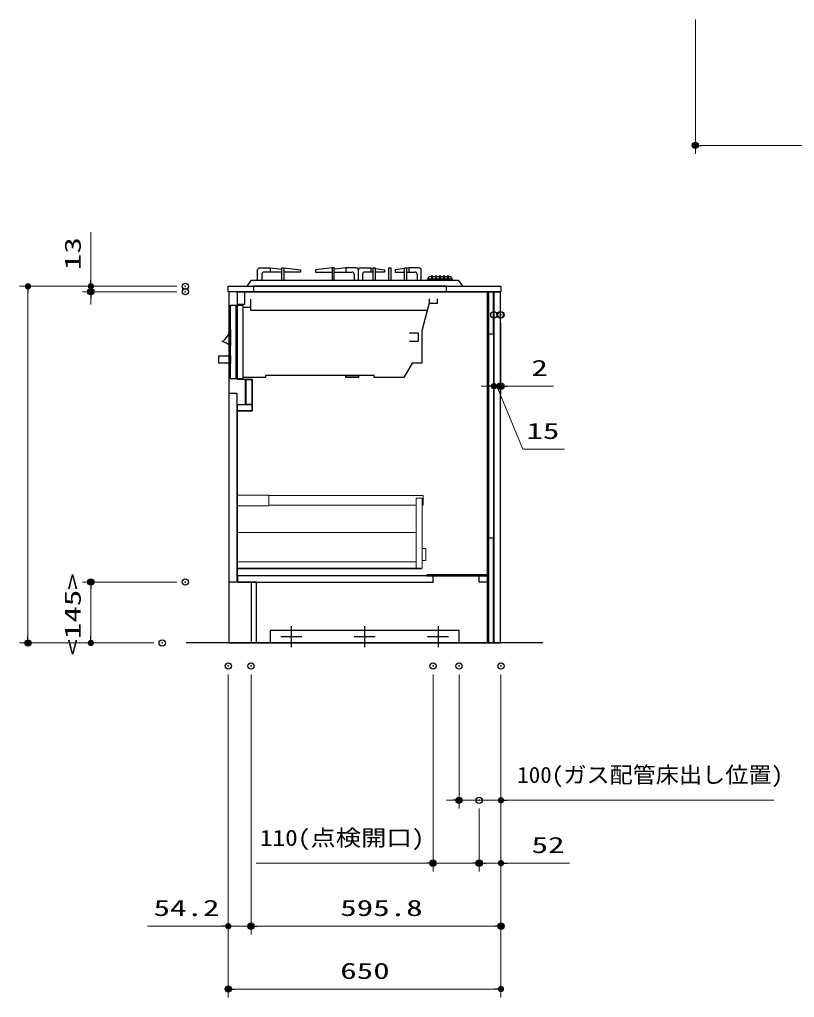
# Model space of a CAD drawing. Units: millimetres, scale not verified. Extents: x -9797 to 9797, y -4555 to 4555.
# Drawn here: x -4545 to -2698, y -2706 to -375 of the extents above; entities that cross this region are included whole.
import ezdxf
from ezdxf.enums import TextEntityAlignment as Align

# ---------------------------------------------------------------- set-up
doc = ezdxf.new("R2010")
doc.units = ezdxf.units.MM
doc.header["$LTSCALE"] = 30
doc.header["$PDMODE"] = 32
doc.header["$PDSIZE"] = 15
for name, color, linetype, lineweight in [('0-0_0', 7, 'Continuous', 25), ('0-1_細線ﾚｲﾔｰ', 91, 'Continuous', 5), ('0-2_1', 7, 'Continuous', 25), ('0-3_寸法ﾚｲﾔｰ', 30, 'Continuous', 13), ('0-4_DEFPOINTS', 7, 'Continuous', 25), ('0-5_KABE', 4, 'Continuous', 25)]:
    doc.layers.add(name, color=color, linetype=linetype, lineweight=lineweight)
doc.styles.add('ＭＳ ゴシック', font='')
doc.styles.get('ＭＳ ゴシック').set_extended_font_data('MS Gothic')

# ---------------------------------------------------------------- blocks, each defined once
blk = doc.blocks.new('_DOT')
at = {"layer": '0-0_0', "color": 30}
blk.add_line((-15, 0), (-30, 0), dxfattribs=at)
for points in [[(0, 0), (-15, 0), (-14.88, 1.88)], [(0, 0), (-14.88, -1.88), (-15, 0)], [(0, 0), (-14.88, 1.88), (-14.53, 3.73)], [(0, 0), (-14.53, -3.73), (-14.88, -1.88)], [(0, 0), (-14.53, 3.73), (-13.95, 5.52)], [(0, 0), (-13.95, -5.52), (-14.53, -3.73)], [(0, 0), (-13.95, 5.52), (-13.14, 7.23)], [(0, 0), (-13.14, -7.23), (-13.95, -5.52)], [(0, 0), (-13.14, 7.23), (-12.14, 8.82)], [(0, 0), (-12.14, -8.82), (-13.14, -7.23)], [(0, 0), (-12.14, 8.82), (-10.93, 10.27)], [(0, 0), (-10.93, -10.27), (-12.14, -8.82)], [(0, 0), (-10.93, 10.27), (-9.56, 11.56)], [(0, 0), (-9.56, -11.56), (-10.93, -10.27)], [(0, 0), (-9.56, 11.56), (-8.04, 12.66)], [(0, 0), (-8.04, -12.66), (-9.56, -11.56)], [(0, 0), (-8.04, 12.66), (-6.39, 13.57)], [(0, 0), (-6.39, -13.57), (-8.04, -12.66)], [(0, 0), (-6.39, 13.57), (-4.64, 14.27)], [(0, 0), (-4.64, -14.27), (-6.39, -13.57)], [(0, 0), (-4.64, 14.27), (-2.81, 14.73)], [(0, 0), (-2.81, -14.73), (-4.64, -14.27)], [(0, 0), (-2.81, 14.73), (-0.94, 14.97)], [(0, 0), (-0.94, -14.97), (-2.81, -14.73)], [(0, 0), (-0.94, 14.97), (0.94, 14.97)], [(0, 0), (0.94, -14.97), (-0.94, -14.97)], [(0, 0), (0.94, 14.97), (2.81, 14.73)], [(0, 0), (2.81, 14.73), (4.64, 14.27)], [(0, 0), (4.64, 14.27), (6.39, 13.57)], [(0, 0), (6.39, 13.57), (8.04, 12.66)], [(0, 0), (8.04, 12.66), (9.56, 11.56)], [(0, 0), (9.56, 11.56), (10.93, 10.27)], [(0, 0), (10.93, 10.27), (12.14, 8.82)], [(0, 0), (12.14, 8.82), (13.14, 7.23)], [(0, 0), (13.14, 7.23), (13.95, 5.52)], [(0, 0), (13.95, 5.52), (14.53, 3.73)], [(0, 0), (14.53, 3.73), (14.88, 1.88)], [(0, 0), (14.88, 1.88), (15, 0)], [(0, 0), (2.81, -14.73), (0.94, -14.97)], [(0, 0), (4.64, -14.27), (2.81, -14.73)], [(0, 0), (6.39, -13.57), (4.64, -14.27)], [(0, 0), (8.04, -12.66), (6.39, -13.57)], [(0, 0), (9.56, -11.56), (8.04, -12.66)], [(0, 0), (10.93, -10.27), (9.56, -11.56)], [(0, 0), (12.14, -8.82), (10.93, -10.27)], [(0, 0), (13.14, -7.23), (12.14, -8.82)], [(0, 0), (13.95, -5.52), (13.14, -7.23)], [(0, 0), (14.53, -3.73), (13.95, -5.52)], [(0, 0), (14.88, -1.88), (14.53, -3.73)], [(0, 0), (15, 0), (14.88, -1.88)]]:
    blk.add_solid(points, dxfattribs=at)
blk = doc.blocks.new('A$C5C1B3AD6')
at = {"layer": '0-0_0'}
blk.add_lwpolyline([(15599.9, 0), (1799.9, 0), (1799.9, -390), (15599.9, -390)], close=True, dxfattribs=at)
at = {"layer": '0-2_1'}
for p, q in [((2100.2, 449.8), (2100.2, 1170)), ((2250.2, 1320), (3000.2, 1320)), ((2400.2, 870), (2400.2, 449.8)), ((3825.2, 1020), (2550.2, 1020)), ((3000.2, 1320), (3000.2, 1020)), ((3000.2, 1320), (3831.9, 1236.8)), ((6235.2, 1170), (6235.2, 1020)), ((8400.2, 1320), (7568.5, 1236.8)), ((7575.2, 1020), (8850.2, 1020)), ((8400.2, 1320), (8400.2, 1020)), ((9150.2, 1320), (8400.2, 1320)), ((9000.2, 870), (9000.2, 449.8)), ((9300.2, 449.8), (9300.2, 1170)), ((9300.2, 449.8), (9300.2, 1170)), ((9450.2, 1320), (10200.2, 1320)), ((9600.2, 870), (9600.2, 449.8)), ((10350.2, 1020), (9750.2, 1020)), ((10200.2, 1320), (10200.2, 1020)), ((10200.2, 1320), (10346.7, 1297.2)), ((10493.1, 1274.5), (11165.1, 1170)), ((11165.1, 1020), (10500.2, 1020)), ((11165.1, 1170), (11165.1, 1020)), ((12607.3, 1274.5), (11935.2, 1170)), ((11935.2, 1170), (11935.2, 1020)), ((11935.2, 1020), (12600.2, 1020)), ((12750.2, 1020), (13350.2, 1020)), ((12900.2, 1320), (12753.7, 1297.2)), ((12900.2, 1320), (12900.2, 1020)), ((13650.2, 1320), (12900.2, 1320)), ((13500.2, 870), (13500.2, 449.8)), ((13800.2, 449.8), (13800.2, 1170)), ((14441.1, 707.1), (14533.6, 707.1)), ((14593.6, 541), (14593.6, 721)), ((14593.6, 707.1), (14816.6, 707.1)), ((14876.6, 541), (14876.6, 721)), ((14876.6, 707.1), (15105.7, 707.1)), ((15105.7, 541), (15105.7, 721)), ((15165.7, 707.1), (15394.9, 707.1)), ((15394.9, 541), (15394.9, 721)), ((15454.9, 707.1), (15677.9, 707.1)), ((15677.9, 541), (15677.9, 721)), ((15737.9, 707.1), (15830.3, 707.1)), ((14303.4, 616.4), (14231.6, 450)), ((14231.6, 450), (16047.3, 450)), ((14270.9, 541), (16000.6, 541)), ((15968.1, 616.4), (16039.8, 450)), ((566.1, -6600), (566.1, -1341.7)), ((1036.9, -1492.6), (1620.8, -1492.6)), ((149.9, -3108.1), (150.2, -3108.1)), ((149.9, -3108.1), (149.9, -4260.6)), ((12969.3, -3325), (13569.3, -3325)), ((13569.3, -3325), (13569.3, -3925)), ((12969.3, -3925), (13569.3, -3925)), ((149.9, -6600), (1049.9, -6600))]:
    blk.add_line(p, q, dxfattribs=at)
for points in [[(3825.2, 449.8), (3825.2, 1320), (3975.2, 1320), (3975.2, 449.8)], [(3975.2, 1320), (5165.1, 1170), (5165.1, 1020), (3975.2, 1020)], [(7425.2, 1320), (6235.2, 1170), (6235.2, 1020), (7425.2, 1020)], [(7575.2, 449.8), (7575.2, 1320), (7425.2, 1320), (7425.2, 449.8)], [(10350.2, 449.8), (10350.2, 1320), (10500.2, 1320), (10500.2, 449.8)], [(11475.2, 449.8), (11475.2, 1320), (11625.2, 1320), (11625.2, 449.8)], [(12600.2, 449.8), (12600.2, 1320), (12750.2, 1320), (12750.2, 449.8)], [(14533.6, 721), (14533.6, 541), (14593.6, 541)], [(14816.6, 721), (14816.6, 541), (14876.6, 541)], [(15165.7, 721), (15165.7, 541), (15105.7, 541)], [(15454.9, 721), (15454.9, 541), (15394.9, 541)], [(15737.9, 721), (15737.9, 541), (15677.9, 541)], [(1350, 0), (1650, 450), (16440, 450), (16740, 0)], [(149.9, -6600), (150, -1341.7), (1036.6, -1341.7), (1049.9, -6600)], [(14370, -1200), (13840, -3184.4), (13840, -5492.8), (13150.4, -5492.8), (12564.3, -6526.5), (10426.9, -6526.5), (10426.9, -6376.5), (2655.4, -6376.5), (2655.4, -6526.5), (1049.7, -6526.5)], [(14226.9, -1735.7), (1620.8, -1735.7), (1620.8, -913.8)], [(14370, -900), (14370, -1200), (14970, -1200), (14970, -900)]]:
    blk.add_lwpolyline(points, dxfattribs=at)
for points in [[(149.9, -4978.5), (149.9, -5501.3), (-668.4, -5501.3), (-668.4, -4978.5)], [(9300, -6376.5), (9300, -6526.5), (8400, -6526.5), (8400, -6376.5)]]:
    blk.add_lwpolyline(points, close=True, dxfattribs=at)
for centre, radius, start, end in [((2250.2, 1170), 150, 90, 180), ((2550.2, 870), 150, 90, 180), ((8850.2, 870), 150, 0, 90), ((9150.2, 1170), 150, 0, 90), ((9450.2, 1170), 150, 90, 180), ((9750.2, 870), 150, 90, 180), ((13350.2, 870), 150, 0, 90), ((13650.2, 1170), 150, 0, 90), ((14441.1, 557.1), 150, 90, 156.68523), ((14563.6, 721), 30, 90, 180), ((14563.6, 721), 30, 0, 90), ((14846.6, 721), 30, 90, 180), ((14846.6, 721), 30, 0, 90), ((15135.7, 721), 30, 90, 180), ((15135.7, 721), 30, 0, 90), ((15424.9, 721), 30, 90, 180), ((15424.9, 721), 30, 0, 90), ((15707.9, 721), 30, 90, 180), ((15707.9, 721), 30, 0, 90), ((15830.3, 557.1), 150, 23.31477, 90), ((-1308.9, -2725.2), 1513.1, 305.53137, 344.60151), ((-856.9, -5482.9), 1585, 50.56527, 74.35823)]:
    blk.add_arc(centre, radius, start, end, dxfattribs=at)
blk = doc.blocks.new('A$C66026BD6')
at = {"layer": '0-1_細線ﾚｲﾔｰ'}
for points in [[(0, 5460), (2280, 5460), (2280, 6225), (0, 6225)], [(12810, 990), (13260, 990), (13260, 6000), (12810, 6000)], [(0, 990), (12810, 990), (12810, 1440), (0, 1440)]]:
    blk.add_lwpolyline(points, close=True, dxfattribs=at)
for points in [[(13260, 5497.5), (13311, 5497.5), (13311, 6187.5), (2280, 6187.5), (2280, 5497.5), (12810, 5497.5)], [(12810, 3552), (0, 3552), (0, 945), (13200, 945), (13200, 990)], [(13260, 1539), (13500, 1539), (13500, 2391), (13260, 2391)]]:
    blk.add_lwpolyline(points, dxfattribs=at)
blk = doc.blocks.new('A$C6603637F')
at = {"layer": '0-0_0'}
for points in [[(0, 0), (0, -25110), (-16980, -25110), (-16980, -20760), (-18330, -20760), (-18330, -8520), (-17280, -8520), (-17280, -6270), (-18330, -6270), (-18330, 0)], [(-18330, 0), (-17820, 0), (-17820, -900), (-18330, -900)], [(-450, 0), (-375, 0), (-375, -25110), (-450, -25110)], [(-15, 0), (-375, 0), (-375, -3000), (-15, -3000)], [(-17748, -6270), (-17730, -6270), (-17730, -8070), (-17748, -8070)], [(-17730, -6270), (-17280, -6270), (-17280, -8070), (-17730, -8070)], [(-18915, -7260), (-18375, -7260), (-18375, -20760), (-18915, -20760)], [(-18330, -8070), (-17280, -8070), (-17280, -8520), (-18330, -8520)], [(-15, -17610), (-375, -17610), (-375, -25110), (-15, -25110)], [(-450, -20235), (-4800, -20235), (-4800, -20310), (-450, -20310)], [(-18330, -20760), (-4350, -20760), (-4350, -20310), (-18330, -20310)], [(-1050, -20310), (-450, -20310), (-450, -20760), (-1050, -20760)]]:
    blk.add_lwpolyline(points, close=True, dxfattribs=at)
at = {"layer": '0-2_1'}
blk.add_lwpolyline([(-17340, -20760), (-17364, -20760), (-17364, -25110), (-17340, -25110)], close=True, dxfattribs=at)
at = {"layer": '0-1_細線ﾚｲﾔｰ'}
blk.add_blockref('A$C66026BD6', (-18375, -20760), dxfattribs=at)
blk = doc.blocks.new('A$C5C52CC60')
at = {"layer": '0-0_0'}
blk.add_lwpolyline([(0, 300), (13500, 300), (13500, 1200), (0, 1200)], close=True, dxfattribs=at)
at = {"layer": '0-2_1'}
for p, q in [((1500, 1500), (1500, 0)), ((6750, 1500), (6750, 0)), ((12000, 1500), (12000, 0)), ((750, 750), (2250, 750)), ((6000, 750), (7500, 750)), ((11250, 750), (12750, 750))]:
    blk.add_line(p, q, dxfattribs=at)

msp = doc.modelspace()

# ---------------------------------------------------------------- linework, layer by layer
at = {"layer": '0-0_0'}
for points in [[(-4047.23, -1010.93), (-3397.23, -1010.93), (-3397.23, -1023.93), (-4047.23, -1023.93)], [(-4046.23, -1860.93), (-3398.23, -1860.93), (-3398.23, -1023.93), (-4046.23, -1023.93)], [(-3414.23, -1023.93), (-3399.23, -1023.93), (-3399.23, -1860.93), (-3414.23, -1860.93)]]:
    msp.add_lwpolyline(points, close=True, dxfattribs=at)
at = {"layer": '0-3_寸法ﾚｲﾔｰ'}
for p, q in [((-2933.92, -375.14), (-2933.92, -695.14)), ((-2298.92, -675.14), (-2918.92, -675.14)), ((-4374.73, -1010.93), (-4374.73, -881.88)), ((-4374.73, -995.93), (-4374.73, -980.93)), ((-4169.73, -1010.93), (-4544.73, -1010.93)), ((-4169.73, -1010.93), (-4394.73, -1010.93)), ((-4169.73, -1023.93), (-4394.73, -1023.93)), ((-4374.73, -1010.93), (-4374.73, -1023.93)), ((-4524.73, -1025.93), (-4524.73, -1845.93)), ((-4374.73, -1038.93), (-4374.73, -1053.93)), ((-3414.23, -1098.93), (-3414.23, -1268.93)), ((-3399.23, -1098.93), (-3399.23, -1268.93)), ((-3399.23, -1098.93), (-3399.23, -1268.93)), ((-3397.23, -1098.93), (-3397.23, -1268.93)), ((-3429.23, -1248.93), (-3444.23, -1248.93)), ((-3414.23, -1248.93), (-3429.23, -1248.93)), ((-3414.23, -1248.93), (-3399.23, -1248.93)), ((-3399.23, -1248.93), (-3397.23, -1248.93)), ((-3397.23, -1248.93), (-3272.4, -1248.93)), ((-3384.23, -1248.93), (-3369.23, -1248.93)), ((-3382.23, -1248.93), (-3367.23, -1248.93)), ((-4169.73, -1715.93), (-4394.73, -1715.93)), ((-4374.73, -1845.93), (-4374.73, -1730.93)), ((-4224.73, -1860.93), (-4544.73, -1860.93)), ((-4224.73, -1860.93), (-4394.73, -1860.93)), ((-4047.23, -1935.93), (-4047.23, -2705.93)), ((-4047.23, -1935.93), (-4047.23, -2555.93)), ((-3993.03, -1935.93), (-3993.03, -2555.93)), ((-3993.03, -1935.93), (-3993.03, -2555.93)), ((-3559.23, -1935.93), (-3559.23, -2405.93)), ((-3497.23, -1935.93), (-3497.23, -2255.93)), ((-3397.23, -1935.93), (-3397.23, -2255.93)), ((-3397.23, -1935.93), (-3397.23, -2705.93)), ((-3397.23, -1935.93), (-3397.23, -2555.93)), ((-3397.23, -1935.93), (-3397.23, -2405.93)), ((-3512.23, -2235.93), (-3527.23, -2235.93)), ((-3397.23, -2235.93), (-3497.23, -2235.93)), ((-3397.23, -2235.93), (-2746.66, -2235.93)), ((-3382.23, -2235.93), (-3367.23, -2235.93)), ((-3449.23, -2255.93), (-3449.23, -2405.93)), ((-3449.23, -2255.93), (-3449.23, -2405.93)), ((-3559.23, -2385.93), (-3980.47, -2385.93)), ((-3574.23, -2385.93), (-3589.23, -2385.93)), ((-3449.23, -2385.93), (-3559.23, -2385.93)), ((-3464.23, -2385.93), (-3479.23, -2385.93)), ((-3397.23, -2385.93), (-3449.23, -2385.93)), ((-3434.23, -2385.93), (-3419.23, -2385.93)), ((-3397.23, -2385.93), (-3233.9, -2385.93)), ((-3382.23, -2385.93), (-3367.23, -2385.93)), ((-4047.23, -2535.93), (-4239.64, -2535.93)), ((-4062.23, -2535.93), (-4077.23, -2535.93)), ((-4047.23, -2535.93), (-3993.03, -2535.93)), ((-3978.03, -2535.93), (-3412.23, -2535.93)), ((-3978.03, -2535.93), (-3963.03, -2535.93)), ((-3412.23, -2685.93), (-4032.23, -2685.93))]:
    msp.add_line(p, q, dxfattribs=at)
msp.add_lwpolyline([(-3246.08, -1398.93), (-3345.13, -1398.93), (-3406.73, -1248.93)], dxfattribs=at)
at = {"layer": '0-4_DEFPOINTS'}
for p in [(-2933.92, -675.14), (-4374.73, -1023.93), (-4149.73, -1010.93), (-4149.73, -1023.93), (-3414.23, -1078.93), (-3399.23, -1078.93), (-3397.23, -1078.93), (-3399.23, -1248.93), (-3397.23, -1248.93), (-4374.73, -1715.93), (-4149.73, -1715.93), (-4524.73, -1860.93), (-4204.73, -1860.93), (-4047.23, -1915.93), (-3993.03, -1915.93), (-3559.23, -1915.93), (-3497.23, -1915.93), (-3397.23, -1915.93), (-3397.23, -1915.93), (-3497.23, -2235.93), (-3449.23, -2235.93), (-3449.23, -2235.93), (-3559.23, -2385.93), (-3449.23, -2385.93), (-3993.03, -2535.93), (-3397.23, -2535.93), (-4047.23, -2685.93)]:
    msp.add_point(p, dxfattribs=at)
at = {"layer": '0-5_KABE'}
msp.add_line((-3297.23, -1860.93), (-4147.23, -1860.93), dxfattribs=at)

# ---------------------------------------------------------------- block references
at = {"layer": '0-0_0', "xscale": 0.03333333, "yscale": 0.03333333}
for name, p in [('A$C5C1B3AD6', (-4047.23, -1010.93)), ('A$C5C52CC60', (-3947.23, -1870.93))]:
    msp.add_blockref(name, p, dxfattribs=at)
at = {"layer": '0-2_1', "xscale": 0.03333333, "yscale": 0.03333333}
msp.add_blockref('A$C6603637F', (-3414.23, -1023.93), dxfattribs=at)
at = {"layer": '0-3_寸法ﾚｲﾔｰ', "xscale": 0.5, "yscale": 0.5}
for p, rotation in [((-2933.92, -675.14), 180), ((-4374.73, -1010.93), 270), ((-4524.73, -1010.93), 90), ((-4374.73, -1023.93), 90), ((-3399.23, -1248.93), 180), ((-3397.23, -1248.93), 180), ((-4374.73, -1715.93), 90), ((-4524.73, -1860.93), 270), ((-4374.73, -1860.93), 270), ((-3397.23, -2235.93), 180), ((-3449.23, -2385.93), 180), ((-3397.23, -2385.93), 180), ((-3993.03, -2535.93), 180), ((-3993.03, -2535.93), 180), ((-4047.23, -2685.93), 180)]:
    msp.add_blockref('_DOT', p, dxfattribs=dict(at, rotation=rotation))
for p in [(-3414.23, -1248.93), (-3399.23, -1248.93), (-3497.23, -2235.93), (-3559.23, -2385.93), (-3449.23, -2385.93), (-4047.23, -2535.93), (-3397.23, -2535.93), (-3397.23, -2685.93)]:
    msp.add_blockref('_DOT', p, dxfattribs=at)

# ---------------------------------------------------------------- texts
at = {"layer": '0-3_寸法ﾚｲﾔｰ', "style": 'ＭＳ ゴシック', "width": 1.5}
for s, p in [('13', (-4387.33, -972.36)), ('<145>', (-4387.33, -1891.28))]:
    msp.add_text(s, height=38.49, rotation=90, dxfattribs=at).set_placement(p, align=Align.BOTTOM_LEFT)
at = {"layer": '0-3_寸法ﾚｲﾔｰ', "style": 'ＭＳ ゴシック'}
for s, height, width, p in [('2', 38.49, 1.5, (-3324.78, -1236.33)), ('15', 38.49, 1.5, (-3336.56, -1386.33)), ('100(ガス配管床出し位置)', 38.49, 1.05, (-3358.66, -2206.19)), ('110(点検開口)', 38.48, 1.15, (-3971.9, -2356.19)), ('52', 38.49, 1.5, (-3324.37, -2373.33)), ('54.2', 38.49, 1.5, (-4225.35, -2523.33)), ('595.8', 38.49, 1.5, (-3780.35, -2523.33)), ('650', 38.49, 1.5, (-3780.33, -2673.33))]:
    msp.add_text(s, height=height, dxfattribs=dict(at, width=width)).set_placement(p, align=Align.BOTTOM_LEFT)

doc.saveas('drawing.dxf')
